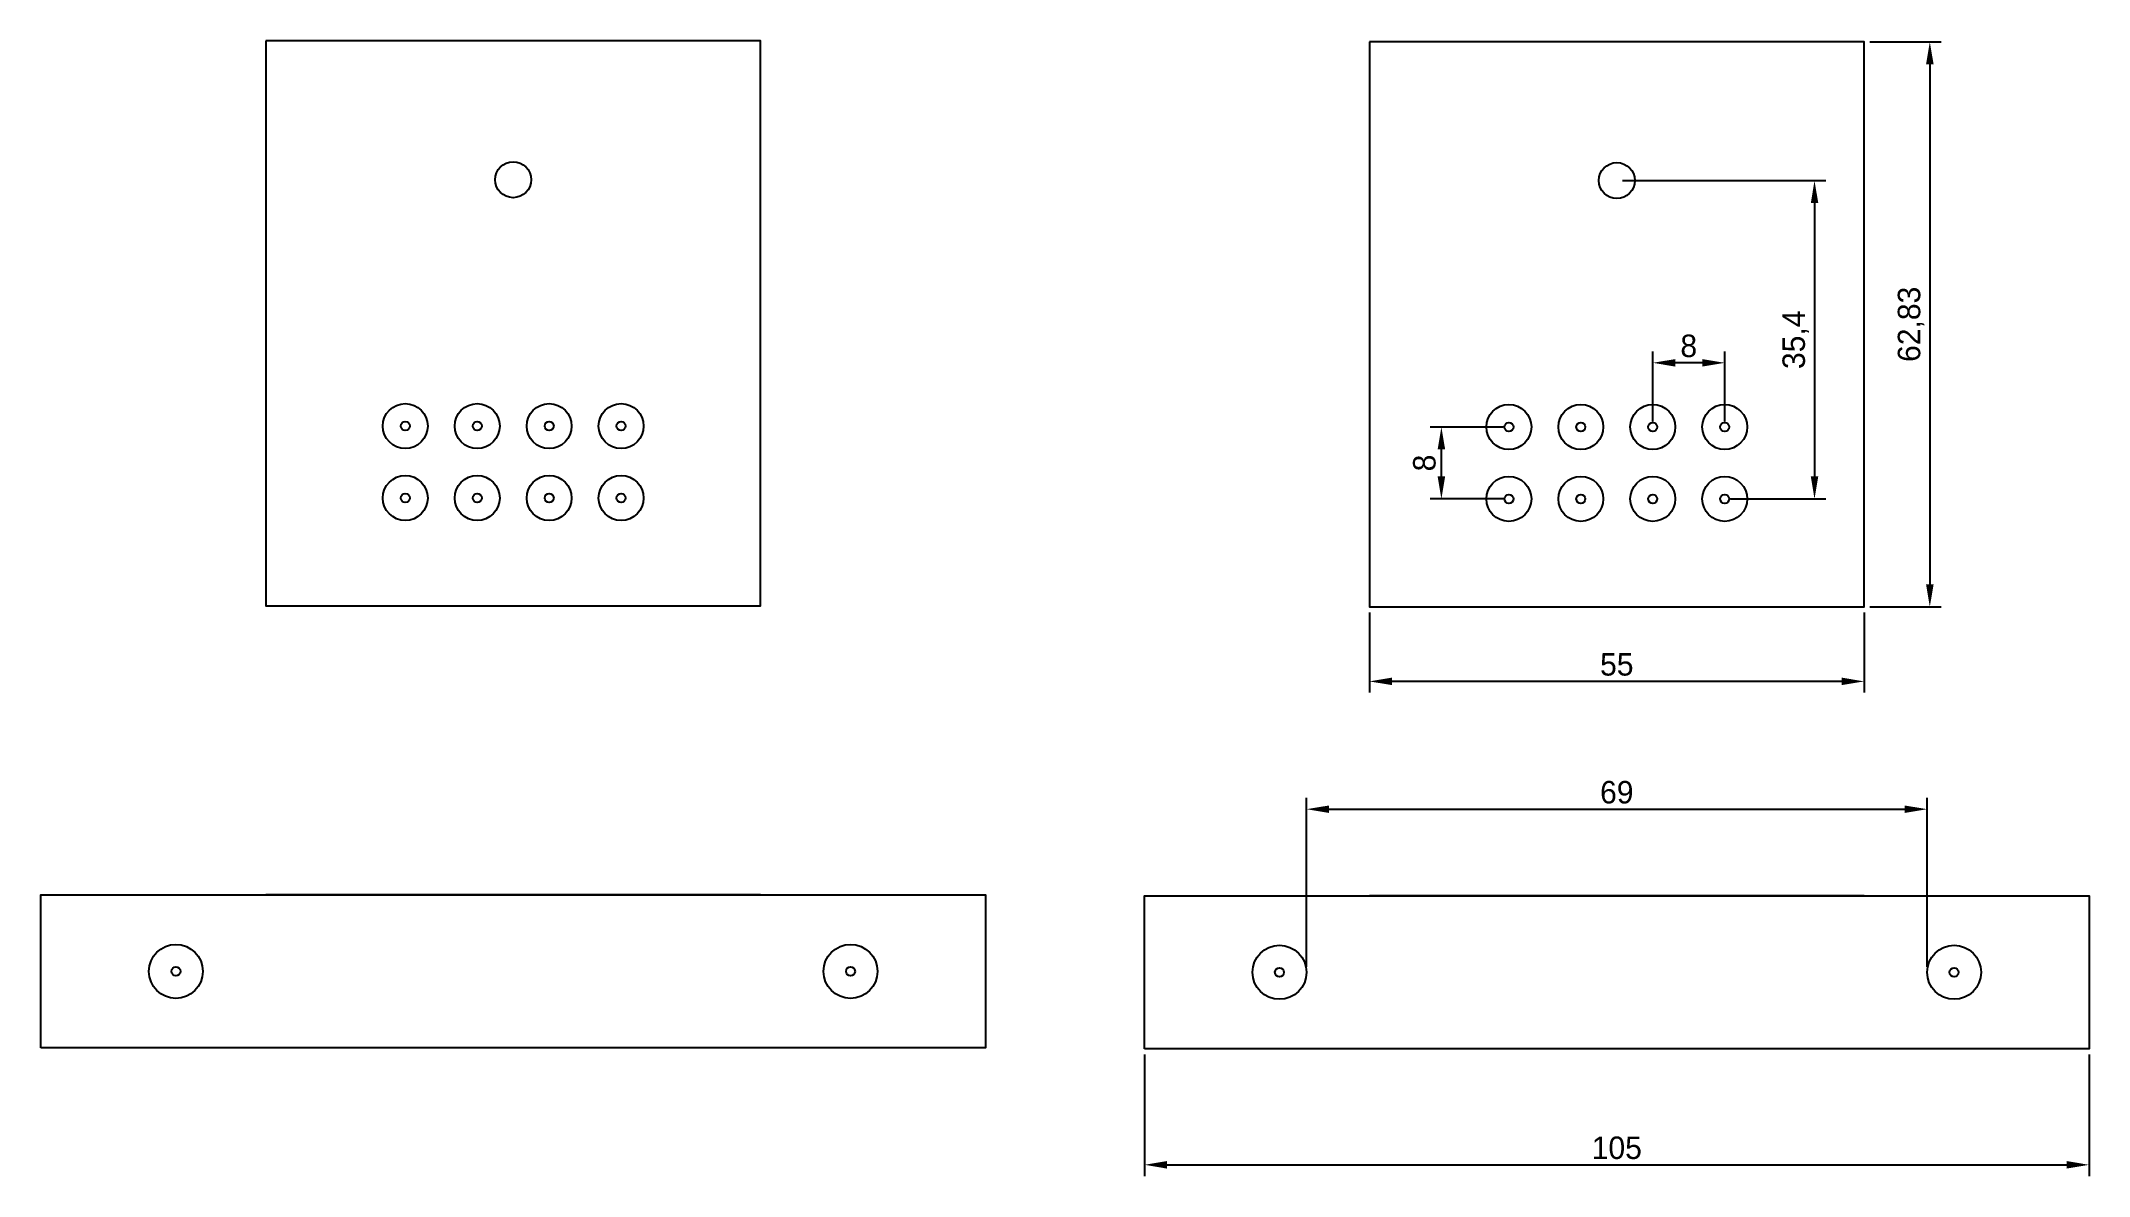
# Model space of a CAD drawing. Header units: millimetres. Extents: x 0 to 228, y -14 to 112.
import ezdxf

# ---------------------------------------------------------------- set-up
doc = ezdxf.new("R2010")
doc.units = ezdxf.units.MM
doc.dimstyles.new('ISO-25', dxfattribs={"dimtxt": 2.5, "dimasz": 2.5, "dimexe": 1.25, "dimexo": 0.625, "dimtad": 1, "dimtxsty": 'Standard', "dimcen": 2.5, "dimadec": 0, "dimazin": 0, "dimtfac": 1, "dimtmove": 0, "dimatfit": 3, "dimfxl": 1, "dimarcsym": 0})

# ---------------------------------------------------------------- blocks, each defined once
blk = doc.blocks.new('*D1')
at = {"color": 0, "lineweight": -2}
for p, q in [((122.69, -0.73), (122.69, -14.26)), ((227.69, -0.73), (227.69, -14.26)), ((125.19, -13.01), (225.19, -13.01))]:
    blk.add_line(p, q, dxfattribs=at)
at = {"color": 0}
for points in [[(125.19, -12.59), (125.19, -13.43), (122.69, -13.01)], [(225.19, -13.43), (225.19, -12.59), (227.69, -13.01)]]:
    blk.add_solid(points, dxfattribs=at)
at = {"layer": 'Defpoints', "color": 0}
for p in [(122.69, -0.1), (227.69, -0.1), (227.69, -13.01)]:
    blk.add_point(p, dxfattribs=at)
at = {"color": 0, "insert": (175.19, -11.13), "char_height": 2.5, "attachment_point": 5}
blk.add_mtext('105', dxfattribs=at)
blk = doc.blocks.new('*D2')
at = {"color": 0, "lineweight": -2}
for p, q in [((140.69, 9.02), (140.69, 27.79)), ((209.69, 9.02), (209.69, 27.79)), ((143.19, 26.54), (207.19, 26.54))]:
    blk.add_line(p, q, dxfattribs=at)
at = {"color": 0}
for points in [[(143.19, 26.95), (143.19, 26.12), (140.69, 26.54)], [(207.19, 26.12), (207.19, 26.95), (209.69, 26.54)]]:
    blk.add_solid(points, dxfattribs=at)
at = {"layer": 'Defpoints', "color": 0}
for p in [(209.69, 26.54), (140.69, 8.4), (209.69, 8.4)]:
    blk.add_point(p, dxfattribs=at)
at = {"color": 0, "insert": (175.19, 28.41), "char_height": 2.5, "attachment_point": 5}
blk.add_mtext('69', dxfattribs=at)
blk = doc.blocks.new('*D3')
at = {"color": 0, "lineweight": -2}
for p, q in [((147.69, 48.42), (147.69, 39.5)), ((202.69, 48.42), (202.69, 39.5)), ((200.19, 40.75), (150.19, 40.75))]:
    blk.add_line(p, q, dxfattribs=at)
at = {"color": 0}
for points in [[(150.19, 41.17), (150.19, 40.34), (147.69, 40.75)], [(200.19, 40.34), (200.19, 41.17), (202.69, 40.75)]]:
    blk.add_solid(points, dxfattribs=at)
at = {"layer": 'Defpoints', "color": 0}
for p in [(147.69, 49.04), (202.69, 49.04), (147.69, 40.75)]:
    blk.add_point(p, dxfattribs=at)
at = {"color": 0, "insert": (175.19, 42.63), "char_height": 2.5, "attachment_point": 5}
blk.add_mtext('55', dxfattribs=at)
blk = doc.blocks.new('*D4')
at = {"color": 0, "lineweight": -2}
for p, q in [((179.19, 69.67), (179.19, 77.43)), ((187.19, 69.67), (187.19, 77.43)), ((184.69, 76.18), (181.69, 76.18))]:
    blk.add_line(p, q, dxfattribs=at)
at = {"color": 0}
for points in [[(181.69, 76.59), (181.69, 75.76), (179.19, 76.18)], [(184.69, 75.76), (184.69, 76.59), (187.19, 76.18)]]:
    blk.add_solid(points, dxfattribs=at)
at = {"layer": 'Defpoints', "color": 0}
for p in [(179.19, 76.18), (179.19, 69.04), (187.19, 69.04)]:
    blk.add_point(p, dxfattribs=at)
at = {"color": 0, "insert": (183.19, 78.05), "char_height": 2.5, "attachment_point": 5}
blk.add_mtext('8', dxfattribs=at)
blk = doc.blocks.new('*D5')
at = {"color": 0, "lineweight": -2}
for p, q in [((162.57, 69.04), (154.44, 69.04)), ((155.69, 63.54), (155.69, 66.54)), ((162.57, 61.04), (154.44, 61.04))]:
    blk.add_line(p, q, dxfattribs=at)
at = {"color": 0}
for points in [[(156.11, 66.54), (155.27, 66.54), (155.69, 69.04)], [(155.27, 63.54), (156.11, 63.54), (155.69, 61.04)]]:
    blk.add_solid(points, dxfattribs=at)
at = {"layer": 'Defpoints', "color": 0}
for p in [(155.69, 69.04), (163.19, 69.04), (163.19, 61.04)]:
    blk.add_point(p, dxfattribs=at)
at = {"color": 0, "insert": (153.81, 65.04), "char_height": 2.5, "attachment_point": 5, "rotation": 90}
blk.add_mtext('8', dxfattribs=at)
blk = doc.blocks.new('*D6')
at = {"color": 0, "lineweight": -2}
for p, q in [((175.82, 96.44), (198.42, 96.44)), ((197.17, 93.94), (197.17, 63.54)), ((187.82, 61.04), (198.42, 61.04))]:
    blk.add_line(p, q, dxfattribs=at)
at = {"color": 0}
for points in [[(197.59, 93.94), (196.76, 93.94), (197.17, 96.44)], [(196.76, 63.54), (197.59, 63.54), (197.17, 61.04)]]:
    blk.add_solid(points, dxfattribs=at)
at = {"layer": 'Defpoints', "color": 0}
for p in [(175.19, 96.44), (187.19, 61.04), (197.17, 61.04)]:
    blk.add_point(p, dxfattribs=at)
at = {"color": 0, "insert": (195.09, 78.74), "char_height": 2.5, "attachment_point": 5, "rotation": 90}
blk.add_mtext('35,4', dxfattribs=at)
blk = doc.blocks.new('*D7')
at = {"color": 0, "lineweight": -2}
for p, q in [((203.32, 111.87), (211.24, 111.87)), ((209.99, 109.37), (209.99, 51.54)), ((203.32, 49.04), (211.24, 49.04))]:
    blk.add_line(p, q, dxfattribs=at)
at = {"color": 0}
for points in [[(210.41, 109.37), (209.57, 109.37), (209.99, 111.87)], [(209.57, 51.54), (210.41, 51.54), (209.99, 49.04)]]:
    blk.add_solid(points, dxfattribs=at)
at = {"layer": 'Defpoints', "color": 0}
for p in [(202.69, 111.87), (202.69, 49.04), (209.99, 49.04)]:
    blk.add_point(p, dxfattribs=at)
at = {"color": 0, "insert": (207.91, 80.46), "char_height": 2.5, "attachment_point": 5, "rotation": 90}
blk.add_mtext('62,83', dxfattribs=at)

msp = doc.modelspace()

# ---------------------------------------------------------------- linework, layer by layer
for points in [[(25, 111.974), (25, 49.144), (80, 49.144), (80, 111.974)], [(147.691, 111.874), (147.691, 49.044), (202.691, 49.044), (202.691, 111.874)], [(0, 0), (0, 17), (105, 17), (105, 0)], [(25, 17), (25, 17), (80, 17), (80, 17)], [(122.691, -0.1), (122.691, 16.9), (227.691, 16.9), (227.691, -0.1)], [(147.691, 16.9), (147.691, 16.9), (202.691, 16.9), (202.691, 16.9)]]:
    msp.add_lwpolyline(points, close=True)
for centre, radius in [((52.5, 96.544), 2), ((175.191, 96.444), 2), ((40.5, 69.144), 2.5), ((48.5, 69.144), 2.5), ((56.5, 69.144), 2.5), ((64.5, 69.144), 2.5), ((163.191, 69.044), 2.5), ((171.191, 69.044), 2.5), ((179.191, 69.044), 2.5), ((187.191, 69.044), 2.5), ((40.5, 69.144), 0.5), ((48.5, 69.144), 0.5), ((56.5, 69.144), 0.5), ((64.5, 69.144), 0.5), ((163.191, 69.044), 0.5), ((171.191, 69.044), 0.5), ((179.191, 69.044), 0.5), ((187.191, 69.044), 0.5), ((40.5, 61.144), 2.5), ((40.5, 61.144), 0.5), ((48.5, 61.144), 2.5), ((48.5, 61.144), 0.5), ((56.5, 61.144), 2.5), ((56.5, 61.144), 0.5), ((64.5, 61.144), 2.5), ((64.5, 61.144), 0.5), ((163.191, 61.044), 2.5), ((163.191, 61.044), 0.5), ((171.191, 61.044), 2.5), ((171.191, 61.044), 0.5), ((179.191, 61.044), 2.5), ((179.191, 61.044), 0.5), ((187.191, 61.044), 2.5), ((187.191, 61.044), 0.5), ((56.5, 61.144), 0), ((15, 8.5), 3), ((90, 8.5), 3), ((137.691, 8.4), 3), ((212.691, 8.4), 3), ((15, 8.5), 0.5), ((90, 8.5), 0.5), ((137.691, 8.4), 0.5), ((212.691, 8.4), 0.5)]:
    msp.add_circle(centre, radius)

# ---------------------------------------------------------------- dimensions: what is measured, and where the dimension line sits
for base, p1, p2, picture, middle in [((209.991, 49.044), (202.691, 111.874), (202.691, 49.044), '*D7', (207.907, 80.459)), ((197.173, 61.044), (175.191, 96.444), (187.191, 61.044), '*D6', (195.089, 78.744)), ((155.689, 69.044), (163.191, 61.044), (163.191, 69.044), '*D5', (153.814, 65.044))]:
    dim = msp.add_linear_dim(base=base, p1=p1, p2=p2, angle=90, dimstyle='ISO-25')
    dim.commit()
    dim.dimension.update_dxf_attribs({"geometry": picture, "text_midpoint": middle})
for base, p1, p2, picture, middle in [((179.191, 76.177), (187.191, 69.044), (179.191, 69.044), '*D4', (183.191, 78.052)), ((147.691, 40.753), (202.691, 49.044), (147.691, 49.044), '*D3', (175.191, 42.628)), ((209.691, 26.536), (140.691, 8.4), (209.691, 8.4), '*D2', (175.191, 28.411)), ((227.691, -13.009), (122.691, -0.1), (227.691, -0.1), '*D1', (175.191, -11.134))]:
    dim = msp.add_linear_dim(base=base, p1=p1, p2=p2, dimstyle='ISO-25')
    dim.commit()
    dim.dimension.update_dxf_attribs({"geometry": picture, "text_midpoint": middle})

doc.saveas('drawing.dxf')
